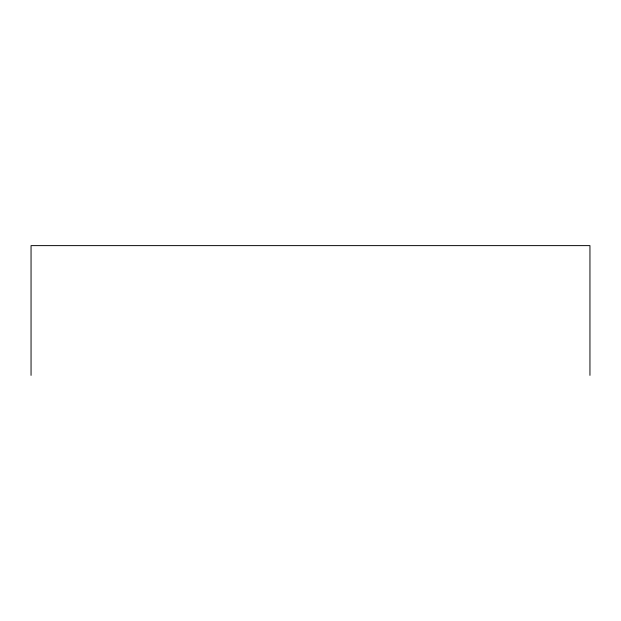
<?xml version="1.0" encoding="UTF-8"?>
<svg xmlns="http://www.w3.org/2000/svg" width="621" height="621" viewBox="0 0 621 621"><rect width="100%" height="100%" fill="white"/><g stroke="black" fill="none" stroke-linecap="round" stroke-linejoin="round"><path stroke-width="0.93" d="M589.95 375.379L589.95 245.621L31.05 245.621L31.05 375.379"/></g></svg>
